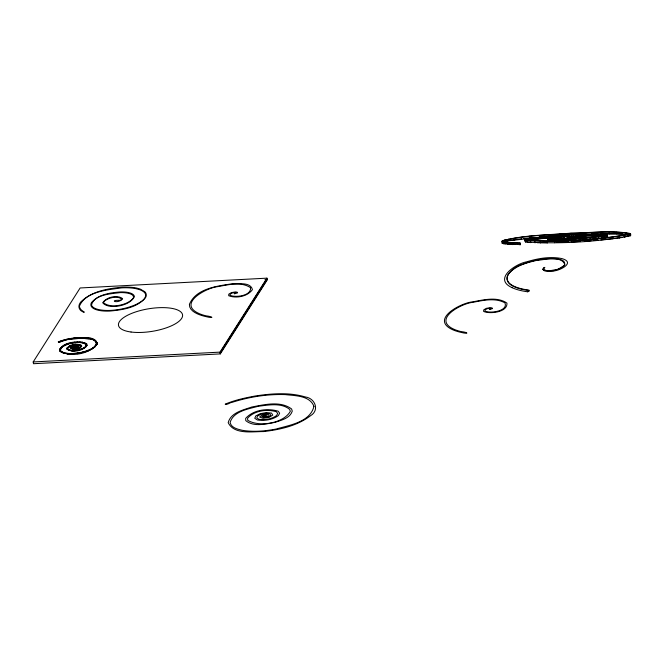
<?xml version="1.0" encoding="UTF-8"?>
<svg xmlns="http://www.w3.org/2000/svg" width="664" height="664" viewBox="0 0 664 664"><rect width="100%" height="100%" fill="white"/><g stroke="black" fill="none" stroke-linecap="round" stroke-linejoin="round"><path stroke-width="1" d="M96.363 344.201L92.918 348.218C97.616 346.367 97.218 339.76 92.005 339.096L95.575 341.503L96.355 342.865M82.162 349.33L82.104 348.949C77.464 350.509 71.322 352.111 67.047 349.007L67.105 349.388C72.974 352.692 83.307 351.082 87.092 345.288L86.743 343.977C80.767 339.702 59.735 342.093 59.81 351.198C70.791 357.506 89.291 354.169 97.185 344.11C96.338 336.374 85.009 337.777 79.331 337.511C72.152 337.951 64.865 339.221 58.208 341.918C58.349 343.512 65.479 338.673 68.641 339.163L58.889 342.333M97.185 344.11L97.185 342.732M564.815 264.496C561.412 255.192 544.148 259.881 536.495 260.437C526.344 262.811 514.982 265.799 508.217 274.332M75.895 347.28L75.879 346.641L75.895 347.28L74.758 347.621L76.65 347.562L76.75 346.276L74.268 346.45L72.99 347.438L74.517 348.384L77.14 347.986L78.642 346.616L78.12 345.753L73.264 346.01L71.355 346.965L70.982 348.368L74.326 349.305L79.464 348.226L81.672 346.185L80.991 344.948C76.41 343.537 70.268 344.317 66.989 348.036L67.105 349.388M74.028 347.662L74.692 346.724L74.028 347.662L76.717 347.753L76.75 346.276M59.685 348.866L59.486 349.878M60.316 349.754L61.13 347.811L63.636 345.836L61.188 348.185L60.374 350.135L61.304 351.829L65.578 353.53L60.623 351.024M85.88 345.977L86.204 345.023L85.947 346.359L83.606 348.285L85.947 346.359M83.548 347.903L81.705 349.148L85.722 346.99L87.092 345.288M92.852 347.836L91.308 349.189L94.927 346.865L97.127 343.728M520.31 244.642L503.735 243.754L502.084 243.107L502.133 240.758C524.519 234.915 548.091 235.056 571.057 233.147C590.752 233.006 611.154 229.91 630.543 233.612L630.8 235.205L630.194 235.853C595.907 242.078 560.341 244.061 525.556 241.995L524.776 239.936C551.535 234.251 579.979 233.172 607.336 234.757L607.427 235.122C588.005 238.957 567.479 240.161 547.759 238.758L557.735 236.998L576.186 235.903L584.37 236.077L584.967 237.795L579.78 238.708L579.523 237.114C576.302 236.65 561.727 238.393 573.796 239.082L573.53 237.488M569.33 237.438L584.137 236.276L563.902 236.699L548.364 238.65L557.411 239.206L580.236 238.334L598.621 236.708L606.854 235.122L603.792 234.4L596.662 234.151L566.375 235.073L535.142 237.778L527.78 238.99L525.938 239.513L525.39 239.878L525.78 240.227C560.258 242.227 595.484 240.227 629.497 234.184L629.928 233.711C610.648 230.267 590.47 233.155 570.915 233.363C548.165 235.214 524.851 235.18 502.64 240.8L502.399 241.381L503.885 241.962L507.396 242.468L520.418 243.124L507.08 242.675L501.818 241.513M502.084 243.107L502.391 242.352M489.841 308.984L490.912 308.702L489.816 308.254L487.077 308.727L485.143 309.88L485.094 311.092C490.198 313.69 508.499 311.101 504.93 302.834C495.178 297.513 483.143 300.369 472.793 302.344C461.314 303.406 431.484 319.517 454.317 329.427A60.283 21.206 -9.3 0 0 460.708 331.51C469.166 332.523 468.543 334.324 461.082 332.39A62.142 21.862 -9.3 0 1 453.039 329.9C429.45 319.575 460.584 302.983 472.378 301.888C483.425 299.945 497.029 296.277 506.947 303.108C507.752 312.254 489.924 314.279 483.624 311.449L483.699 309.914L486.33 308.345L490.472 307.648L492.09 307.913L492.514 308.594L489.335 309.548L489.816 308.876M564.491 265.251C566.525 258.321 554.764 258.827 550.39 258.603C540.77 258.802 531.183 260.786 522.269 264.388C514.243 266.397 500.009 277.735 511.097 285.088A57.17 20.111 -9.3 0 0 528.204 290.384M70.982 348.368L71.355 346.965M71.77 347.82L72.127 346.998L71.837 348.202L72.741 348.791L71.837 348.202M507.977 274.755C505.669 278.341 507.885 282.856 511.313 284.748A57.17 20.111 -9.3 0 0 528.419 290.043A2.673 0.938 -9.3 0 1 527.673 291.795M80.286 346.824L80.759 345.927L78.792 344.707L80.825 346.309L78.933 348.06L80.352 347.197M70.915 347.986L72.027 348.708L76.858 348.708L81.058 346.84L81.606 345.803M584.884 237.936L584.702 236.201M59.743 349.247L61.52 347.147L65.445 344.915L63.694 346.218M33.2 361.946L80.128 287.968L266.936 278.158L267.227 279.926L220.299 353.904L33.49 363.714L33.2 361.946L220.008 352.127L266.936 278.158M266.994 279.61L220.348 353.14L220.232 352.451L266.887 278.913L266.994 279.61L264.928 279.718M564.707 264.911L560.881 268.273L554.116 270.638M77.065 344.633C73.521 344.74 69.346 345.463 67.056 348.417L66.989 348.036M67.819 347.961L68.55 347.015L67.819 347.961L67.935 349.214L70.201 350.443L67.935 349.214M74.758 347.621L74.941 346.923L75.829 346.898M563.039 240.932L551.593 240.916L548.489 240.584L548.256 240.086M524.776 239.936L525.299 240.401C560.076 242.468 595.649 240.484 629.937 234.259L630.543 233.612M630.194 235.305L624.251 237.139M564.151 265.675L558.017 269.269L548.481 270.987M544.189 267.575L542.928 269.086L543.965 270.298L551.61 270.953M543.974 267.916L542.712 269.426L544.953 271.028L548.265 271.327L553.751 270.704M544.862 267.351L543.849 268.173L543.774 269.717L547.601 270.978M73.057 347.82L74.326 346.832L76.808 346.658M525.041 241.53L525.838 240.99M76.717 347.753L77.821 347.048L77.373 346.035L77.763 346.674L76.65 347.372L73.961 347.289M72.99 347.438L74.451 348.002L77.074 347.604L78.642 346.616M68.616 347.397L74.418 345.172L78.858 345.089M569.596 239.032L569.712 237.33M71.421 347.347L75.704 345.861L78.178 346.135L78.709 346.998M72.193 347.38L75.771 346.243L77.439 346.417M65.52 353.148C74.243 354.368 83.365 352.708 91.242 348.808M607.12 236.716L604.862 237.397M590.03 237.795L590.288 239.389L604.962 237.579L607.693 236.716L607.336 234.757M72.26 353.555L80.062 353.016L89.972 350.268M65.504 345.297L69.911 343.379L64.914 344.765M74.376 344.882L69.421 345.969M542.637 236.874L508.757 240.791L503.544 242.152L503.735 243.754M67.155 354.128L77.406 353.373L87.789 351.165M579.523 237.114L584.619 236.343M549.327 239.961L548.92 240.393M70.143 350.061L74.459 350.293L81.647 348.766M72.683 348.417L78.875 347.679M84.411 337.486L73.903 338.291L60.773 340.922M72.409 342.815L67.155 343.886M69.969 343.761C75.09 342.807 81.473 341.171 85.996 344.541L85.1 343.412L83.822 343.213M504.623 241.505L507.877 240.783M527.905 240.409L529.523 240.102M561.669 236.982L540.554 238.758L528.038 240.584L527.78 238.99M68.707 339.545L81.689 338.142L92.072 339.478M552.149 271.003C558.192 271.576 576.41 262.861 562.192 258.661C550.331 256.13 537.964 258.412 526.519 261.865C515.762 263.749 492.696 278.963 512.077 287.661M602.265 237.845L603.999 237.546M508.682 240.6L521.655 238.716M619.255 237.911L622.251 237.446M72.368 342.914L75.024 342.118M531.134 239.795L539.741 238.658M71.272 338.764L76.659 337.694M76.592 347.189L74.692 347.239M613.926 238.575L618.367 238.019M569.754 237.961L552.689 239.38L552.423 237.787M71.787 351.015L79.721 350.111M523.547 238.517L532.055 237.612M613.038 238.691L600.829 239.895M540.604 238.559L545.534 238.061M547.443 237.878L550.215 237.637M559.022 238.501L564.275 238.077M582.403 240.003L587.374 239.629M544.679 236.708L549.784 236.301L549.518 234.707M591.201 240.683L584.42 241.148M593.101 240.534L597.832 240.169M74.75 347.106L75.937 347.023M553.651 236.035L558.482 235.703M563.354 235.405L569.222 235.064M572.65 241.837L580.502 241.406M568.301 237.828L569.886 237.745M571.555 236.409L566.633 236.666L566.375 235.073M575.987 234.724L585.806 234.309M568.799 242.02L556.947 242.484M583.897 235.712L603.559 235.745M603.792 234.4L604.049 235.994L580.178 236.027L579.913 234.433M88.943 337.926L79.182 338.208M592.803 234.068L616.756 233.861L628.468 234.691M601.41 233.653L622.79 233.852M547.426 242.709L537.11 242.684M507.653 244.061L515.148 244.485M81.672 346.185L79.414 344.782L76.792 344.956M625.364 234.052L628.866 234.492M527.764 242.177L530.86 242.468L530.602 240.874M59.81 351.198L63.105 352.991L67.554 353.431M504.142 243.555L505.902 243.804M86.743 343.977L84.477 342.931L82.045 342.807M97.251 343.114L95.45 340.516L92.736 339.204L90.379 338.989M525.656 241.472L526.037 241.821L525.78 240.227M85.93 344.159L86.262 345.404M629.937 234.259L630.194 235.853M629.057 233.238L629.323 234.832M627.737 234.973L628.003 236.567M626.492 232.807L626.75 234.4M623.986 235.546L624.309 237.33M622.259 232.475L622.525 234.06M618.989 236.517L619.246 238.11M616.491 232.267L616.756 233.861M612.739 237.297L612.996 238.891M609.336 232.201L609.594 233.794M606.531 235.537L606.796 237.131M605.842 234.641L606.107 236.235M605.493 238.061L605.759 239.654M604.696 235.986L604.962 237.579M601.999 236.251L602.281 238.044M600.97 232.275L601.227 233.869M600.704 234.234L600.961 235.828M598.596 236.915L598.853 238.509M597.484 238.783L597.741 240.376M596.662 234.151L596.919 235.745M594.554 237.363L594.811 238.957M591.607 232.5L591.865 234.093M591.765 234.151L592.031 235.745M588.943 239.447L589.2 241.04M586.138 234.251L586.395 235.844M585.167 238.193L585.424 239.787M584.154 236.5L584.42 238.094M583.357 236.658L583.614 238.251M581.498 232.865L581.755 234.458M582.27 236.816L582.535 238.409M580.967 236.973L581.232 238.559M580.494 236.077L580.751 237.671M580.12 238.55L580.386 240.144M580.12 240.028L580.386 241.621M578.444 236.077L578.701 237.671M577.987 237.239L578.244 238.832M576.435 237.338L576.692 238.932M576.012 236.118L576.277 237.712M574.933 237.43L575.306 240.443L570.351 240.683L569.803 237.521M573.264 234.716L573.53 236.309M572.285 237.529L572.551 239.123M570.915 233.363L571.181 234.956M571.231 237.546L571.496 239.14M571.272 240.509L571.53 242.103M570.401 237.546L570.666 239.14M569.43 237.388L569.712 239.082M567.122 236.492L567.388 238.085M565.379 239.272L565.637 240.866M563.902 236.699L564.159 238.293M562.649 240.899L562.906 242.493M560.715 236.932L560.972 238.525M560.159 233.977L560.416 235.571M561.047 239.38L561.312 240.974M559.428 235.512L559.686 237.106M557.669 237.206L557.926 238.799M557.212 239.422L557.469 241.015M554.863 237.488L555.129 239.082M554.473 241.173L554.739 242.767M553.95 239.405L554.208 240.999M552.631 236.019L552.896 237.612M551.336 239.322L551.593 240.916M550.448 238.085L550.713 239.679M549.418 239.181L549.684 240.775M548.223 238.99L548.489 240.584M547.759 238.758L548.016 240.351M546.19 236.575L546.447 238.168M546.978 241.322L547.236 242.916M540.297 237.164L540.554 238.758M539.309 235.521L539.575 237.114M540.347 241.364L540.612 242.958M535.159 237.579L535.408 239.372M534.752 241.281L535.018 242.875M530.876 238.202L531.175 239.994M529.897 236.201L530.154 237.795M529.831 236.409L530.096 237.994M530.32 241.09L530.586 242.684M527.15 240.791L527.415 242.385M525.299 240.401L525.556 241.995M521.364 237.33L521.622 238.924M519.812 243.256L520.078 244.85M514.168 238.268L514.434 239.862M512.824 242.833L513.089 244.427M512.566 243.049L512.824 244.642M508.499 239.198L508.757 240.791M507.08 242.675L507.337 244.269M504.582 240.069L504.839 241.663M502.64 240.8L502.897 242.393M220.008 352.127L220.299 353.904M90.918 338.316L88.47 338.615M91.922 349.297L89.374 349.737M82.519 342.118L79.921 342.607M80.244 341.902L77.547 342.607M77.713 341.902L75.032 342.807M77.016 348.99L74.326 349.305M76.941 350.003L77.049 350.683M77.397 353.074L77.472 353.754M75.92 345.521L73.264 346.01M75.414 347.031L75.522 347.728M74.318 344.5L74.418 345.172M72.301 342.533L72.467 343.197M71.214 338.391L71.33 339.055M527.697 291.786A63.138 22.219 -9.3 0 1 512.044 287.67M95.4 309.391A26.66 9.379 -9.3 0 1 91.516 302.518C98.596 294.285 110.573 292.65 120.831 291.919A20.385 7.171 -9.3 0 1 134.36 296.443C131.04 305.581 109.029 310.229 102.746 302.834C106.165 297.049 117.296 294.517 122.583 298.592C118.408 304.585 107.742 299.887 120.01 300.344A5.071 1.784 -9.3 0 0 121.977 299.364C117.86 295.165 107.02 297.738 103.252 302.278C109.319 309.291 129.912 305.05 133.846 297.04L132.451 294.99A20.327 7.155 -9.3 0 0 120.408 292.592C111.245 293.803 94.288 294.359 91.491 305.025A26.278 9.246 -9.3 0 0 109.933 310.428C118.98 309.988 128.019 308.096 136.303 304.369C140.096 302.228 146.777 299.505 145.474 294.061A32.652 11.487 -9.3 0 0 139.523 289.628L135.962 288.674A31.988 11.255 -9.3 0 0 121.802 287.852C108.033 289.794 85.59 291.471 79.456 306.079A38.985 13.72 -9.3 0 0 84.179 311.922L84.262 312.088A6.084 2.141 -9.3 0 1 83.996 312.487L81.116 310.843A39.691 13.961 -9.3 0 1 80.834 301.912C91.615 291.28 107.709 288.525 122.226 287.188A32.046 11.271 -9.3 0 1 136.41 288.002L139.98 288.964L144.81 291.72A33.2 11.678 -9.3 0 1 145.723 297.273C137.373 307.947 122.193 309.905 109.51 311.092A26.269 9.246 -9.3 0 1 95.4 309.391M189.406 304.378C189.091 308.909 193.332 311.972 197 313.665A61.802 21.746 -9.3 0 0 206.164 316.653C213.667 318.587 214.107 316.836 205.782 315.782A60.283 21.206 -9.3 0 1 199.391 313.698C176.558 303.78 206.388 287.67 217.867 286.616C228.308 284.79 241.156 281.295 250.552 287.711C251.465 295.82 235.762 297.771 230.167 295.364L230.217 294.152L232.151 292.99L235.795 292.666L234.409 293.82L237.587 292.865L237.164 292.185L235.546 291.911L231.404 292.616L228.773 294.177L228.698 295.721C236.268 298.659 247.572 296.509 252.436 289.637C250.585 281.843 238.559 284.051 232.375 283.769C217.335 286.01 195.913 288.442 189.406 304.378M313.939 406.376C310.163 422.213 289.288 425.192 275.9 429.085C264.836 431.152 253.391 432.173 242.219 430.289C237.654 429.185 231.113 427.857 230.117 422.395C233.603 411.099 248.328 409.032 258.246 406.268C268.447 405.073 281.038 402.392 289.695 409.381L290.317 411.398C283.453 423.449 259.026 427.367 247.697 420.254L247.581 418.22C254.32 410.535 266.961 408.883 276.415 411.763L277.668 413.498L276.573 415.573C271.501 419.142 264.936 420.229 258.877 419.274L256.769 417.897L257.591 415.988L261.11 414.228L265.915 413.348L269.791 413.747L270.696 415.224L268.115 416.851L263.998 417.482L261.865 416.652L263.55 415.349L266.305 415.158L266.206 415.764L264.131 415.822L263.558 416.544L267.974 416.419L268.331 414.311L262.562 414.709L259.599 417.009L262.994 418.328L269.103 417.399L272.746 415.091L271.526 413.091L266.405 412.56L260.23 413.697L255.798 415.913L254.777 418.278L257.35 419.963C264.538 421.092 272.348 419.847 278.365 415.614L279.644 413.207L278.199 411.207C267.542 407.937 253.274 409.754 245.655 418.395L245.78 420.652C253.839 427.226 265.758 424.005 275.112 422.337C281.337 420.146 290.068 418.27 292.26 411.132L291.587 408.958C280.374 400.591 264.521 404.625 251.822 406.999C243.281 409.987 230.698 412.593 228.192 422.677C234.151 434.854 252.254 431.467 263.542 431.575C279.992 429.641 297.198 425.939 310.603 415.664C319.89 410.144 314.943 398.168 305.365 396.972C289.205 392.125 271.925 393.511 255.466 395.96C245.24 397.852 234.732 400.068 225.221 404.16C227.354 405.148 229.902 402.392 232.068 402.351C249.207 396.881 267.268 394.009 285.279 394.607C295.015 395.769 309.839 395.453 313.939 406.376M131.04 332.017A32.453 11.421 -9.3 0 0 182.334 316.985A32.453 11.421 -9.3 0 0 138.178 311.15A32.453 11.421 -9.3 0 0 131.04 332.017"/></g></svg>
